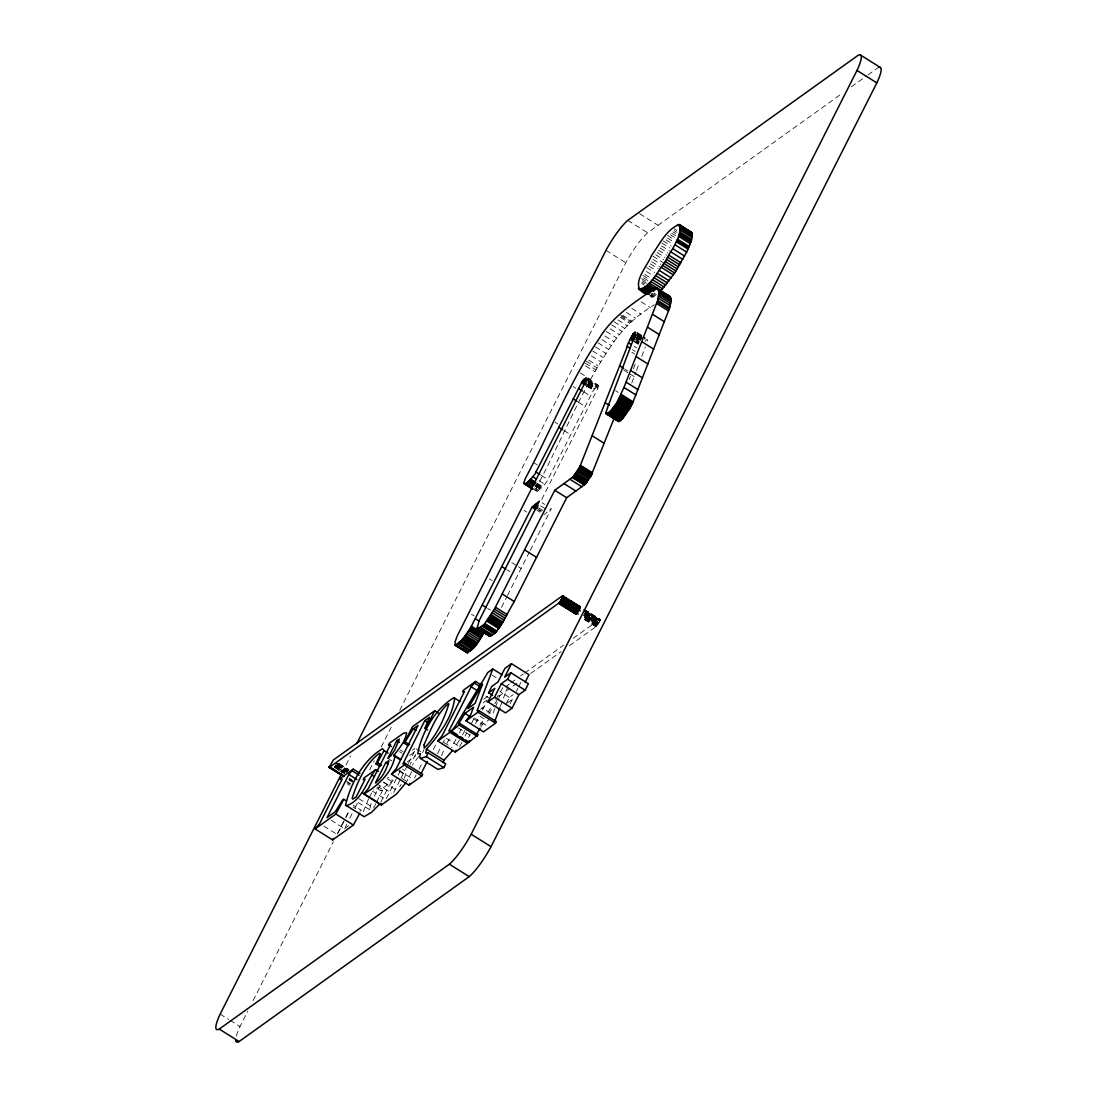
<?xml version="1.0" encoding="UTF-8"?>
<svg xmlns="http://www.w3.org/2000/svg" width="1097" height="1097" viewBox="0 0 1097 1097"><rect width="100%" height="100%" fill="white"/><g stroke="black" fill="none" stroke-linecap="round" stroke-linejoin="round"><path stroke-width="0.75" stroke-dasharray="5 3.75" d="M541.726 499.409L597.892 388.242L598.126 385.143L593.436 390.299L547.869 479.512C547.389 482.611 530.715 500.534 537.763 484.97C562.569 438.718 581.547 388.928 611.413 345.541C622.314 328.606 637.261 315.058 654.484 304.705M583.988 609.329L600.306 619.448L599.113 622.479L586.196 614.375M600.21 620.011L584.44 610.055M371.088 803.607L369.662 809.367L370.306 810.121L371.828 809.435M363.299 811.561L368.578 798.863M600.045 620.532L584.276 610.59M441.611 755.668L444.038 749.525M641.759 356.484L645.31 346.913M500.41 706.262L507.993 686.132M631.749 382.99L635.945 371.979M636.521 370.429L639.428 362.709M494.87 708.497L492.594 714.408L481.802 707.634M495.446 707.03L497.723 701.12M498.299 699.639L500.013 695.21M629.267 379.493L630.46 376.422M633.408 368.853L635.725 362.86M599.84 621.025L584.111 610.988M599.894 620.888L584.207 610.755M437.607 753.708L441.282 745.837M411.773 771.671L406.521 781.859M404.327 778.184L406.438 771.712L402.393 769.175M415.64 754.448L410.251 764.294M374.365 796.216L379.589 786.042M447.041 743.204L450.648 736.128M459.328 732.906L461.042 729.436M342.072 772.754L350.56 755.956M236.308 1036.062A31.21 6.075 -57.9 0 1 240.01 1026.559L247.716 1011.283M253.119 1000.587L333.365 841.728M337.232 834.09L344.952 818.815M345.72 817.279L349.573 809.641M369.634 769.929L374.269 760.769M381.208 747.016L391.245 727.16M399.733 710.349L625.825 262.773A31.21 6.075 -57.9 0 1 647.628 232.811L841.591 93.821M338.041 832.993L349.628 810.052M331.061 820.199L344.554 828.66L346.817 824.19M349.82 818.225L352.082 813.768M355.085 807.803L358.842 800.357M376.669 788.14L380.714 790.676L381.591 788.935L393.151 780.666L387.748 777.279M375.887 803.566L373.666 807.982L357.471 797.834M376.641 802.085L382.592 790.32L377.19 786.933M380.728 802.291L389.051 785.822L393.151 780.666M400.391 770.725L385.829 799.535L372.336 791.074M393.7 792.5L400.309 779.418M401.049 777.965L403.257 773.604L406.438 771.712M407.618 764.952L405.383 769.381L402.681 767.694M408.372 763.471L414.337 751.651L415.873 750.554M422.441 752.679L423.963 749.676M414.515 778.13L416.01 775.154M419.027 769.189L422.784 761.743M501.521 607.409L506.8 596.919M507.554 595.424L529.44 551.997M530.194 550.502L551.311 508.569L545.497 513.506M433.288 749.512L436.304 743.533M459.67 746.714L461.974 742.148M465.059 736.046L466.595 733.002M471.216 723.855L473.534 719.275M468.68 737.431L470.215 734.387M475.604 723.718L479.458 716.094M482.543 709.992L487.164 700.846M506.115 703.821L509.392 697.349L513.122 694.675M510.078 703.876L512.354 699.365L499.944 691.439M516.372 691.384L517.894 688.381M518.648 686.887L520.938 682.375M369.264 797.45L373.433 789.662M464.895 730.506L462.194 735.484M442.064 744.356L444.408 739.885M456.078 739.117L452.183 746.042M598.976 622.712L586.059 614.622M399.706 786.755L401.173 784.3M480.911 727.023L482.502 724.377L489.893 719.07M488.823 713.845L493.993 705.248M494.843 703.808L498.299 698.076M569.535 645.612L595.904 626.716L598.811 623L584.509 613.922M479.979 725.501L484.367 718.261M487.863 712.46L490.496 708.1M495.762 699.406L503.66 686.365M459.424 740.201L455.159 746.838M598.811 623L584.098 614.608M418.656 756.546L412.376 765.034M598.208 623.974L583.851 614.964M597.879 624.454L583.481 615.527M645.132 341.496C647.545 336.025 649.575 343.635 644.611 339.96M597.714 624.687L584.797 616.583M597.495 624.988L584.482 617.008M597.097 625.496L584.139 617.446M596.946 625.674L582.493 616.802M596.672 626.003L582.096 617.227M596.302 626.373L583.316 618.338M596.124 626.538L583.097 618.53M595.904 626.716L582.987 618.626M650.096 294.887L651.357 297.109L653.908 296.615L656.609 294.791L653.963 293.132M543.92 514.671L544.935 513.931M851.313 86.841L866.616 75.885M868.001 74.884L877.737 67.918M412.335 750.348L414.995 748.442M483.681 699.214L487.726 696.321M409.51 755.559L415.064 751.582M483.078 702.848L487.246 699.859M505.278 686.928L509.447 683.938M510.832 682.951L515 679.962M520.554 675.985L523.324 673.997M524.709 672.996L563.584 645.146M573.292 638.193L600.073 619.119M407.152 761.976L415.475 756.011M480.705 709.265L486.259 705.289M498.751 696.334L516.797 683.404M530.674 673.462L561.211 651.577M507.363 702.93L512.354 699.365M359.885 811.314L361.297 810.299L353.207 805.225M344.554 828.66L348.709 825.684M380.714 790.676L382.592 790.32M674.093 228.711L676.739 230.384M674.23 230.631L676.876 232.29M672.982 231.851L675.629 233.51M671.666 233.222L675.642 235.704M639.661 213.764L658.09 225.324M670.308 234.717L674.285 237.199M667.579 235.498L674.202 239.653M667.47 238.063L672.776 241.381M666.016 239.873L671.323 243.205M663.219 240.97L671.172 245.947M627.786 220.374L647.628 232.811M661.724 242.972L669.677 247.949M661.56 245.879L669.513 250.856M660.079 248.018L668.018 253.009M658.598 250.212L666.537 255.203M657.13 252.447L665.084 257.438M655.691 254.737L663.644 259.715M652.948 256.204L663.548 262.841M652.907 259.331L660.86 264.322M651.591 261.635L660.86 267.449M650.315 263.911L658.269 268.902M649.109 266.16L655.732 270.315M646.64 267.545L654.594 272.522M646.421 271.494L653.044 275.649M644.981 274.538L650.288 277.856M605.969 250.335L625.825 262.773M642.897 275.402L648.19 278.72M643.528 277.856L648.821 281.189M641.58 278.583L646.887 281.902M642.389 280.832L646.352 283.328M641.937 282.162L644.597 283.821M641.58 283.396L644.241 285.055M651.673 293.036L655.649 295.532M650.768 293.653L654.744 296.149M651.261 294.956L653.908 296.615M650.494 295.299L653.154 296.958M649.822 295.491L652.468 297.15M641.128 301.785L650.398 307.599M631.831 308.408L641.101 314.236M626.346 312.439L635.629 318.253M622.698 315.305L631.968 321.119M620.628 315.086L631.228 321.736M621.176 316.635L630.446 322.449M620.367 317.431L629.637 323.245M617.981 319.913L627.251 325.727M636.973 332.487L645.05 337.698M637.11 332.857L644.611 337.506M637.645 333.598L644.392 337.643M637.069 333.351L645.022 338.329M637.014 333.707L644.967 338.685M637.206 334.009L641.183 336.491M637.055 334.174L644.871 339.083M638.221 335.188L642.198 337.67M638.056 335.38L640.785 337.012M637.892 335.586L643.185 338.904M637.714 335.805L643.281 339.138M637.535 336.025L643.116 339.631M614.169 321.832L624.769 328.469M637.371 336.272L642.664 339.59M637.192 336.518L639.839 338.178M637.014 336.765L640.991 339.261M636.836 337.026L640.813 339.522M636.671 337.286L640.648 339.782M636.493 337.561L640.47 340.043M636.329 337.821L640.305 340.317M636.027 338.342L638.673 340.001M635.725 338.863L638.385 340.523M636.767 340.207L639.414 341.866M611.591 324.822L622.191 331.472M636.493 340.714L639.14 342.374M636.233 341.208L638.893 342.867M635.999 341.688L638.646 343.361M634.436 341.332L638.413 343.827M634.231 341.798L638.207 344.293M610.289 328.881L619.558 334.695M633.997 346.254L636.644 347.927M606.271 331.486L616.871 338.137M632.599 349.737L635.245 351.397M631.899 352.274L634.546 353.933M604.872 335.943L614.142 341.757M602.13 339.727L611.413 345.541M598.071 342.812L608.67 349.463M595.356 346.844L605.955 353.481M625.029 369.195L627.69 370.855M623.603 369.95L628.896 373.282M630.227 374.104L634.203 376.6M592.682 350.958L603.281 357.608M591.379 355.963L600.662 361.777M588.842 360.173L598.112 365.987M586.388 361.256L596.987 367.906M585.304 363.162L595.904 369.812M585.606 365.877L594.876 371.691M615.636 390.738L618.283 392.397M580.162 372.87L586.785 377.025M588.115 377.848L590.762 379.507M587.635 378.63L598.235 385.28M587.69 378.822L598.29 385.472M587.718 379.068L598.318 385.719M587.69 379.356L598.29 386.007M587.649 379.699L598.249 386.35M587.704 379.877L596.974 385.691M588.815 380.892L596.768 385.883M588.609 381.112L596.549 386.103M588.307 381.427L596.261 386.418M588.006 381.77L595.945 386.761M588.609 382.428L597.892 388.242M587.69 382.14L595.63 387.118M588.691 383.36L595.314 387.515M588.362 383.772L594.985 387.927M588.225 383.936L594.848 388.091M588.088 384.128L594.711 388.283M587.951 384.307L594.574 388.461M586.497 383.676L594.451 388.653M586.36 383.868L594.313 388.859M587.553 384.896L594.176 389.051M587.416 385.102L594.039 389.257M587.293 385.308L593.916 389.462M587.169 385.513L593.792 389.668M587.046 385.733L593.669 389.874M586.922 385.938L593.546 390.093M586.813 386.144L593.436 390.299M583.796 391.807L590.419 395.962M573.196 386.542L575.843 388.201M578.421 402.229L585.044 406.384M555.137 422.249L557.783 423.908M564.009 430.573L570.632 434.727M534.486 463.181L537.132 464.84M541.232 475.358L547.869 479.512M539.176 480.747L544.469 484.079M537.228 483.324L542.521 486.643M536.899 483.736L542.192 487.054M536.57 484.134L541.863 487.452M536.255 484.49L541.548 487.822M535.939 484.833L541.246 488.165M535.638 485.162L540.944 488.48M535.35 485.45L540.656 488.768M535.075 485.71L540.368 489.029M534.815 485.93L540.108 489.248M534.664 487.904L538.641 490.4M534.829 489.495L537.475 491.154M534.404 489.701L537.064 491.374M542.041 502.755L544.688 504.428M540.684 505.909L545.977 509.227M538.49 507.746L543.783 511.079M538.874 509.351L541.52 511.01M538.312 509.776L540.958 511.435M537.297 510.516L539.943 512.176M523.996 510.352L526.642 512.011M511.86 562.651L517.167 565.983M518.483 566.806L521.144 568.479M584.153 609.246L600.292 619.407M583.878 609.397L600.265 619.791M584.386 610.275L600.114 620.34M584.057 611.125L599.812 621.108M583.919 611.427L599.702 621.327M585.25 612.565L599.593 621.56M585.126 612.798L599.483 621.807M585.003 613.031L599.36 622.026M584.879 613.264L599.236 622.26M584.413 614.073L598.688 623.206M584.248 614.347L598.605 623.343M584.015 614.718L598.372 623.727M583.769 615.102L598.126 624.097M583.645 615.28L598.002 624.275M584.674 616.761L597.646 624.769M584.399 617.117L597.317 625.221M584.262 617.282L597.248 625.304M507.171 569.974L509.831 571.633M489.399 578.873L492.046 580.532M487.671 608.451L490.332 610.11M471.559 614.293L474.219 615.952M491.922 674.998L497.311 678.385M485.998 696.115L488.7 697.802M479.979 716.19L485.381 719.577M474.466 717.945L487.959 726.392M473.054 718.453L482.502 724.377M458.121 727.791L471.614 736.252M446.177 738.254L458.327 745.864M444.052 742.614L452.142 747.688M416.366 748.936L423.099 753.159M400.282 749.923L402.983 751.61M399.445 751.596L402.133 753.282M387.844 758.384L391.89 760.92M398.924 770.313L412.403 778.774M399.212 771.068L403.257 773.604M401.845 778.308L407.234 781.681M387.118 778.513L392.52 781.9M383.593 782.134L395.743 789.744M383.648 782.435L389.051 785.822M376.778 783.807L391.615 793.117M378.904 787.248L381.591 788.935M339.083 763.608L347.694 769.011M338.959 763.718L348.997 770.012M338.699 763.951L348.873 770.135M338.575 764.074L348.695 770.3M336.971 763.361L348.544 770.464M336.806 763.539L348.407 770.601M336.669 763.718L348.229 770.821M337.931 764.815L348.064 771.013M337.849 764.911L346.46 770.313M337.711 765.103L346.391 770.396M337.547 765.295L347.598 771.602M337.423 765.459L347.516 771.698M335.888 764.719L347.365 771.918M335.709 764.952L347.187 772.151M335.449 765.336L347.022 772.411M335.325 765.541L345.459 771.698M336.614 766.666L345.212 772.069M344.993 772.425L334.955 766.131L343.484 771.644M334.791 766.378L344.76 772.823M334.64 766.638L344.636 773.028M334.544 766.817L344.595 773.111M334.462 766.968L344.499 773.275M334.324 767.214L344.362 773.522M338.493 770.163L344.239 773.769M352.329 780.282L349.449 778.486L352.247 780.488M349.34 778.788L352.178 780.694M349.271 778.993L352.096 780.954M349.203 779.24L352.027 781.201M349.134 779.46L351.986 781.434M349.107 779.679L352.548 781.832M349.107 779.926L352.302 781.942M346.515 781.215L350.56 783.752M347.53 782.559L350.231 784.259M347.05 783.656L349.751 785.342M358.157 802.51L370.306 810.121M353.138 807.09L355.839 808.777M323.78 826.068L335.915 833.679M220.154 1014.122L228.656 1019.456M230.082 1020.333L240.01 1026.559"/><path stroke-width="1.5" d="M614.183 418.135L591.214 475.412L584.564 484.668L566.683 497.723L514.232 601.499L500.205 626.552L495.117 632.983L489.838 636.342L477.236 627.95L479.046 620.888L539.381 501.096L531.99 507.184L470.462 628.019L462.262 639.798L455.241 645.31L455.077 641.827L457.257 635.89L585.963 380.769L586.196 377.656L581.506 382.812L535.939 472.039C535.473 475.138 518.799 493.06 525.833 477.483C550.639 431.244 569.617 381.454 599.483 338.054C612.962 315.799 635.122 301.812 656.143 287.592L670.308 296.917L671.09 300.29L669.65 307.9L632.366 403.655L622.342 418.78L618.79 421.467L617.899 421.056L618.077 419.287M639.016 289.402C651.412 286.605 657.693 270.822 665.331 261.511C670.322 250.431 683.225 236.664 679.002 224.542C666.085 229.835 659.448 244.521 651.632 255.368C647.395 266.516 627.292 287.496 646.969 294.38M649.163 283.053L661.093 290.527L674.682 272.975L686.667 252.091L691.343 240.819L692.289 233.442L678.371 224.542M329.031 767.434L333.337 760.015L562.35 595.89L580.203 606.778M656.143 287.592L659.078 291.445L657.72 300.413L623.96 387.46L616.665 403.065L610.412 411.306L606.326 413.953L606.147 411.814L608.67 404.532L635.163 334.64C637.343 324.479 625.811 346.913 627.292 346.405L579.531 467.473L572.648 477.181L554.767 490.249L494.459 609.082L484.23 624.399L477.661 628.8M329.018 767.077L343.937 776.429M578.887 610.124L561.664 599.319L562.761 595.726M562.953 596.398L580.176 607.203M329.031 766.926L343.375 776.032M454.611 698.035C452.787 717.15 438.965 734.921 426.459 749.224L425.773 753.077L428.187 752.857L445.725 763.855L443.819 767.626L437.95 769.422L420.412 758.425L419.685 756.82L420.425 753.639L417.724 753.749C421.591 732.7 435.029 709.019 453.843 697.706L460.013 701.422M443.27 762.621L443.997 760.221L452.293 750.828M562.747 597.097L579.956 607.93M492.786 668.951L477.044 710.746L478.841 710.568L496.379 721.565L495.57 723.17L483.516 731.809L465.978 720.811L470.421 715.409L473.602 707.195L464.963 713.379L458.601 723.965L460.411 723.869L477.949 734.867L468.446 742.6L450.908 731.603L455.42 726.104L487.877 672.461L492.786 668.951L502.22 674.861M494.582 721.744L499.834 707.812M427.638 729.971L424.937 728.285L429.517 717.205L424.813 720.578L402.914 763.91L405.163 763.334L422.702 774.331L421.851 775.99L409.016 785.191L391.478 774.194L396.223 768.627L418.039 725.432L413.336 728.806L404.149 743.176L408.194 745.713M562.692 597.248L579.86 608.177M562.555 597.563L579.778 608.355M380.001 766.392L375.956 763.855L380.398 753.845L379.411 753.228C365.424 763.91 357.32 781.914 352.123 798.369L352.768 799.123L356.127 796.984L365.054 779.323L363.176 779.679L364.067 777.938L375.613 769.669L378.3 771.356M562.5 597.714L579.723 608.506M341.304 774.29L220.154 1014.122A31.21 6.075 -57.9 0 0 219.263 1029.082L239.119 1041.533L469.214 876.626A31.21 6.075 -57.9 0 0 491.031 846.665L876.846 82.878A31.21 6.075 -57.9 0 0 878.82 67.438M356.731 743.739L605.969 250.335A31.21 6.075 -57.9 0 1 627.786 220.374L857.881 55.467A31.21 6.075 -57.9 0 1 856.99 70.441L471.175 834.227A31.21 6.075 -57.9 0 1 449.372 864.189L219.263 1029.082M359.72 813.247L353.399 825.054L332.638 839.932L315.1 828.934L319.734 823.532L342.141 779.185L340.303 779.418L341.112 777.828L353.234 769.134L359.981 773.371M353.234 769.134L348.832 774.468L327.016 817.663L335.312 811.711L342.346 800.316L343.772 799.302L346.46 800.988M332.638 839.932L333.447 838.327M375.956 763.855L377.505 762.73L384.032 750.54L382.483 748.73C363.052 760.276 350.546 783.848 345.555 805.088L346.625 805.705C362.545 799.987 366.192 781.654 375.613 769.669M405.89 782.833L396.593 793.954L381.317 805.047L363.779 794.05L368.29 788.537L390.518 744.561L388.653 744.822L389.49 743.149L403.518 733.221L406.644 732.741C405.314 741.503 398.91 748.798 393.658 755.614L400.391 759.851M385.719 762.607L375.435 782.956C382.551 777.896 386.816 768.86 388.914 760.715L385.719 762.607L388.42 764.294M396.812 740.653L387.844 758.384L390.834 755.847L394.797 749.909L399.363 739.131L396.812 740.653L399.5 742.34M404.149 743.176L412.486 726.68L434.7 710.76L438.745 713.297M381.317 805.047L382.099 803.511M391.478 774.194L404.313 765.007L405.163 763.334M434.7 710.76L426.363 727.27L424.937 728.285M409.016 785.191L409.935 783.381M420.412 758.425L426.28 756.642L428.187 752.857M421.207 773.412L427.254 761.455M437.73 741.051L449.893 732.343L467.432 743.341L455.269 752.048L437.73 741.051L442.132 735.717L464.456 691.521L462.591 691.837L463.441 690.164L475.591 681.443L480.993 684.83M475.591 681.443L471.162 686.804L448.838 731.013L450.73 730.671L457.476 734.894M449.893 732.343L450.73 730.671M450.908 731.603L460.411 723.869M455.269 752.048L456.187 750.225M465.978 720.811L478.031 712.172L478.841 710.568M492.635 695.375L488.576 692.824L491.854 686.365L498.079 681.895L504.908 668.375L511.449 663.685L528.987 674.682L525.189 682.197M511.449 663.685L504.62 677.206L510.845 672.749L528.384 683.746L525.12 690.219L518.881 694.675L512.052 708.196L505.525 712.885L487.987 701.888L494.816 688.368L488.576 692.824M468.446 742.6L469.406 740.708M487.987 701.888L494.514 697.212L501.343 683.678L507.582 679.221L510.845 672.749M315.1 828.934L335.86 814.056L343.772 799.302M466.924 652.496C474.521 649.863 479.087 640.497 483.379 633.723L471.449 626.25M480.116 728.339L476.125 734.963L477.949 734.867M561.294 599.949L578.517 610.755M576.364 613.621L558.922 603.048L561.211 600.086M560.622 600.991L577.913 611.687M560.087 601.705L577.406 612.387M559.744 602.157L577.008 612.894M379.973 803.786L371.499 812.37L364.163 816.689L345.555 805.088M559.415 602.527L578.188 614.101M329.114 767.543L558.922 603.048L576.213 613.785M558.702 603.24L576.035 613.936M363.779 794.05C377.834 785.699 392.342 772.754 394.961 755.943L393.658 755.614M467.171 652.784L455.132 645.255M860.542 55.056L880.384 67.493M856.99 70.441L876.846 82.878M679.523 224.707L691.823 232.454M679.002 224.542L692.111 232.879M680.373 225.955L692.289 233.442M677.644 224.707L682.951 228.039M680.497 227.093L692.426 234.58M680.455 228.505L692.372 235.978M680.209 230.151L692.138 237.624M679.783 232.043L691.713 239.516M679.427 233.346L691.343 240.819M678.974 234.744L690.891 242.231M678.426 236.253L690.356 243.74M677.315 239.077L689.231 246.551M676.767 240.339L688.697 247.826M676.177 241.669L688.093 249.142M674.737 244.617L686.667 252.091M672.68 248.621L684.61 256.095M670.911 251.94L682.841 259.413M669.033 255.313L680.963 262.786M667.84 257.384L679.77 264.857M666.606 259.454L678.536 266.928M665.331 261.511L677.26 268.984M664.055 263.513L675.985 271M662.753 265.501L674.682 272.975M661.436 267.435L673.366 274.908M659.324 270.438L671.241 277.925M657.213 273.331L669.129 280.805M655.54 275.512L667.456 282.999M653.881 277.596L665.81 285.069M652.262 279.557L664.192 287.03M650.686 281.38L662.615 288.854M658.378 289.443L670.308 296.917M658.817 290.335L670.747 297.808M647.97 284.301L655.91 289.279M659.078 291.445L671.007 298.919M659.16 292.817L671.09 300.29M646.819 285.426L654.772 290.417M659.064 294.394L670.994 301.867M645.722 286.44L653.675 291.418M644.693 287.318L651.316 291.459M658.803 296.204L670.72 303.691M643.72 288.058L650.343 292.213M658.351 298.206L670.281 305.679M642.815 288.676L649.438 292.817M641.978 289.142L648.601 293.297M641.224 289.485L649.177 294.462M638.331 288.264L647.175 293.831M657.72 300.413L669.65 307.9M638.605 288.922L646.558 293.914M657.24 301.922L669.156 309.395M656.65 303.512L668.567 311M652.523 314.291L664.439 321.764M647.518 327.194L659.448 334.667M633.559 333.543L636.219 335.202M633.394 333.776L636.041 335.435M633.216 334.023L635.862 335.682M633.038 334.27L635.684 335.929M632.859 334.53L635.52 336.189M632.695 334.791L635.341 336.464M632.53 335.065L635.177 336.724M632.366 335.325L635.012 336.998M641.841 341.702L653.757 349.175M632.05 335.847L634.697 337.506M631.749 336.368L634.409 338.027M631.474 336.875L634.121 338.534M631.2 337.382L635.177 339.878M630.94 337.89L633.586 339.549M630.693 338.37L633.339 340.029M630.473 338.85L633.12 340.509M630.254 339.302L632.914 340.961M628.691 342.936L631.351 344.595M627.292 346.405L629.939 348.078M636.013 356.525L647.943 363.998M630.569 370.429L642.499 377.903M619.736 365.863L623.713 368.359M626.017 382.113L637.933 389.586M623.96 387.46L635.876 394.934M621.204 394.413L633.134 401.886M620.847 395.277L632.763 402.75M620.436 396.182L632.366 403.655M619.997 397.1L631.927 404.587M619.531 398.06L631.461 405.533M619.037 399.034L630.953 406.521M618.735 399.61L630.652 407.083M584.331 378.931L586.977 380.604M618.42 400.172L630.336 407.659M584.029 379.274L586.676 380.947M618.091 400.762L630.007 408.235M583.714 379.644L586.36 381.303M617.748 401.337L629.664 408.811M583.385 380.028L586.031 381.701M583.056 380.44L585.702 382.113M617.392 401.913L629.321 409.4M582.918 380.618L585.579 382.277M582.795 380.796L585.441 382.455M582.658 380.988L585.304 382.647M617.035 402.503L628.951 409.976M582.521 381.18L585.167 382.839M582.384 381.372L585.03 383.045M582.246 381.578L584.907 383.237M616.665 403.065L628.581 410.539M582.123 381.783L584.77 383.443M581.986 381.989L584.646 383.648M581.863 382.195L585.839 384.69M581.739 382.4L585.716 384.896M581.629 382.606L584.276 384.265M581.506 382.812L584.166 384.471M615.87 404.245L627.799 411.718M615.074 405.396L627.004 412.87M614.279 406.507L626.209 413.994M613.484 407.59L625.413 415.064M605.366 402.791L609.342 405.287M612.839 408.427L624.769 415.9M612.208 409.222L624.138 416.695M578.489 388.489L582.466 390.985M611.591 409.976L623.521 417.45M610.988 410.676L622.918 418.149M610.412 411.306L622.342 418.78M609.863 411.882L621.793 419.356M609.342 412.39L621.259 419.863M608.835 412.829L620.765 420.302M608.369 413.212L620.299 420.686M607.944 413.514L619.86 420.987M605.983 412.609L619.462 421.221M605.942 412.897L617.872 420.384M605.928 413.158L619.106 421.385M605.942 413.391L618.79 421.467M606.038 413.72L618.502 421.481M573.128 398.91L577.104 401.406M592.311 435.838L604.228 443.325M558.702 427.254L562.679 429.75M580.505 465.389L592.435 472.862M580.34 465.772L592.27 473.246M580.162 466.184L592.092 473.657M579.97 466.595L591.9 474.069M579.764 467.034L591.681 474.507M579.531 467.473L591.461 474.946M579.298 467.925L591.214 475.412M579.038 468.392L590.968 475.865M578.777 468.858L590.693 476.331M578.503 469.324L590.419 476.797M578.215 469.79L590.131 477.277M577.913 470.27L589.829 477.743M577.077 471.532L589.007 479.019M576.158 472.889L588.088 480.363M575.294 474.123L587.224 481.61M575.047 474.48L586.964 481.967M574.787 474.823L586.717 482.296M574.526 475.152L586.456 482.625M574.28 475.454L586.209 482.941M574.046 475.741L585.963 483.228M573.8 476.016L585.729 483.489M573.402 476.441L585.332 483.928M573.018 476.838L584.934 484.312M572.648 477.181L584.564 484.668M572.291 477.497L584.221 484.97M569.987 479.307L581.917 486.78M564.009 483.612L575.939 491.099M535.939 472.039L539.916 474.535M554.767 490.249L566.683 497.723M532.552 476.605L536.529 479.087M530.605 479.17L535.898 482.488M530.262 479.581L534.239 482.077M529.947 479.979L535.24 483.297M529.632 480.349L534.925 483.667M529.316 480.678L534.623 484.01M529.015 481.007L534.321 484.326M528.727 481.295L534.02 484.613M528.452 481.556L533.745 484.874M528.192 481.775L533.485 485.107M526.711 482.913L532.018 486.245M525.545 483.681L532.168 487.836M524.064 483.187L533.087 488.878M524.078 483.503L532.717 489.001M524.133 483.695L532.155 488.823M535.61 504.346L538.257 506.019M534.513 505.264L537.16 506.924M533.567 506.032L537.544 508.514M533.005 506.457L535.651 508.117M531.99 507.184L535.967 509.68M524.64 549.899L536.556 557.372M562.994 596.055L580.217 606.929M562.912 596.562L580.121 607.423M562.857 596.768L580.025 607.738M562.391 597.934L579.614 608.725M562.281 598.167L579.504 608.958M562.171 598.4L579.381 609.205M562.048 598.633L579.271 609.438M561.925 598.866L579.147 609.658M561.801 599.085L580.395 610.892M561.595 599.442L578.722 610.398M561.458 599.675L578.599 610.618M561.129 600.21L578.434 610.878M561.061 600.32L578.284 611.125M560.896 600.566L578.201 611.235M560.814 600.703L578.023 611.495M577.845 611.783L560.265 601.471L577.557 612.181M560.402 601.293L577.68 612.003M560.005 601.828L577.214 612.62M559.868 601.992L577.159 612.702M576.638 613.333L559.36 602.61L576.474 613.511M501.878 566.655L505.854 569.137M558.592 603.323L575.815 614.128M502.316 594.025L514.232 601.499M495.46 607.244L507.376 614.718M494.459 609.082L506.389 616.555M493.403 610.947L505.333 618.42M482.378 605.119L486.355 607.615M492.306 612.825L504.236 620.299M491.168 614.69L503.098 622.164M490.469 615.815L502.385 623.288M489.742 616.925L501.672 624.399M489.015 618.009L500.945 625.482M488.275 619.078L500.205 626.552M487.548 620.107L499.464 627.58M486.807 621.108L498.737 628.581M484.888 623.603L496.804 631.077M484.559 624.015L496.475 631.488M475.385 618.79L479.362 621.272M484.23 624.399L496.146 631.872M483.914 624.755L495.83 632.229M483.612 625.084L495.529 632.558M483.187 625.509L495.117 632.983M482.79 625.88L494.72 633.353M482.419 626.195L494.336 633.668M480.705 627.484L492.635 634.971M479.581 628.224L491.511 635.698M481.213 630.103L483.873 631.762M486.52 633.422L489.166 635.081M477.236 627.95L490.496 636.205M477.277 628.238L490.14 636.315M477.346 628.471L489.838 636.342M470.97 627.127L482.899 634.601M470.462 628.019L482.392 635.492M469.941 628.924L481.857 636.397M469.393 629.815L481.322 637.288M468.83 630.706L480.76 638.18M467.802 632.297L479.718 639.77M466.746 633.86L478.676 641.347M465.69 635.396L477.62 642.869M465.128 636.178L477.058 643.651M464.58 636.932L476.496 644.405M464.031 637.659L475.947 645.132M463.483 638.344L475.399 645.818M462.948 639.003L474.864 646.476M462.262 639.798L474.192 647.271M461.604 640.525L473.534 647.998M460.973 641.169L472.903 648.656M460.383 641.759L472.3 649.232M459.04 642.952L470.956 650.425M457.792 643.912L469.722 651.385M462.797 648.999L466.774 651.495M456.16 645.009L468.09 652.482M455.872 645.173L467.788 652.66M454.994 645.022L467.528 652.756M507.582 679.221L525.12 690.219M501.343 683.678L518.881 694.675M474.686 683.266L480.075 686.653M494.514 697.212L512.052 708.196M471.162 686.804L477.908 691.041M478.031 712.172L495.57 723.17M464.963 713.379L470.352 716.766M459.684 725.323L477.222 736.32M460.178 736.594L462.879 738.281M465.567 739.968L468.268 741.668M424.813 720.578L427.501 722.279M413.336 728.806L416.024 730.506M426.459 749.224L443.997 760.221M405.575 742.162L409.62 744.698M426.28 756.642L443.819 767.626M388.653 744.822L391.341 746.522M393.905 755.106L400.652 759.343M384.032 750.54L388.077 753.077M404.313 765.007L421.851 775.99M377.505 762.73L381.55 765.267M471.175 834.227L491.031 846.665M371.513 774.825L374.2 776.525M352.315 770.958L359.062 775.181M348.832 774.468L356.923 779.542M332.021 768.27L334.873 770.149M340.605 773.755L343.484 775.552M331.98 768.435L343.416 775.798M329.018 767.324L343.69 776.553M362.435 792.788L378.63 802.935M449.372 864.189L469.214 876.626M335.86 814.056L353.399 825.054M668.073 295.066L669.705 296.272M239.119 1041.533A31.21 6.075 -57.9 0 1 235.732 1040.532M424.073 744.671L424.169 748.127C436.249 736.622 443.956 719.728 448.865 703.959L448.303 703.657C436.359 714.188 430.545 730.41 424.073 744.671M482.474 684.213L475.056 703.41L467.843 708.58L482.474 684.213"/></g></svg>
